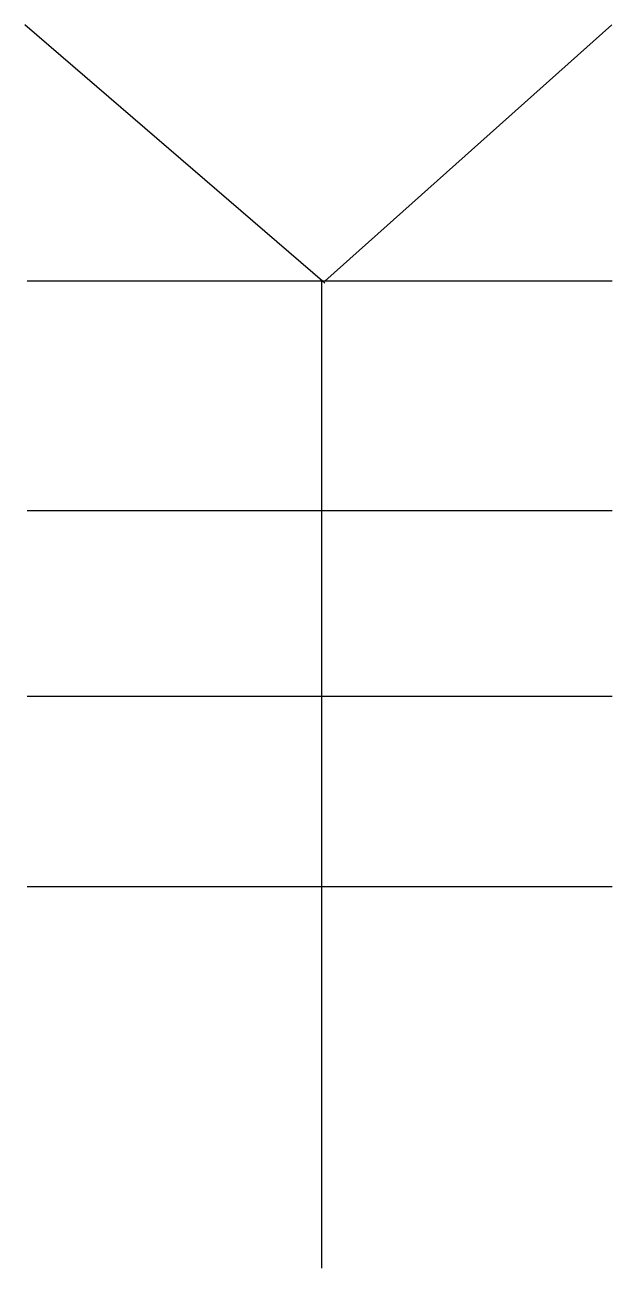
# Model space of a CAD drawing. Extents: x 0.57 to 1.53, y 0 to 2.04.
import ezdxf

# ---------------------------------------------------------------- set-up
doc = ezdxf.new("R2010")
doc.units = 0
doc.layers.get('0').update_dxf_attribs({"linetype": 'CONTINUOUS'})

msp = doc.modelspace()

# ---------------------------------------------------------------- linework, layer by layer
at = {"color": 1}
for p, q in [((1.0565, 1.6194), (0.5651, 2.043)), ((1.0565, 1.6229), (1.5266, 2.043)), ((0.5686, 1.6234), (1.5271, 1.6234)), ((1.0514, 0.0042), (1.0514, 1.6234)), ((0.5686, 1.2468), (1.5271, 1.2468)), ((0.5686, 0.9423), (1.5271, 0.9423)), ((0.5686, 0.6298), (1.5271, 0.6298))]:
    msp.add_line(p, q, dxfattribs=at)

doc.saveas('drawing.dxf')
